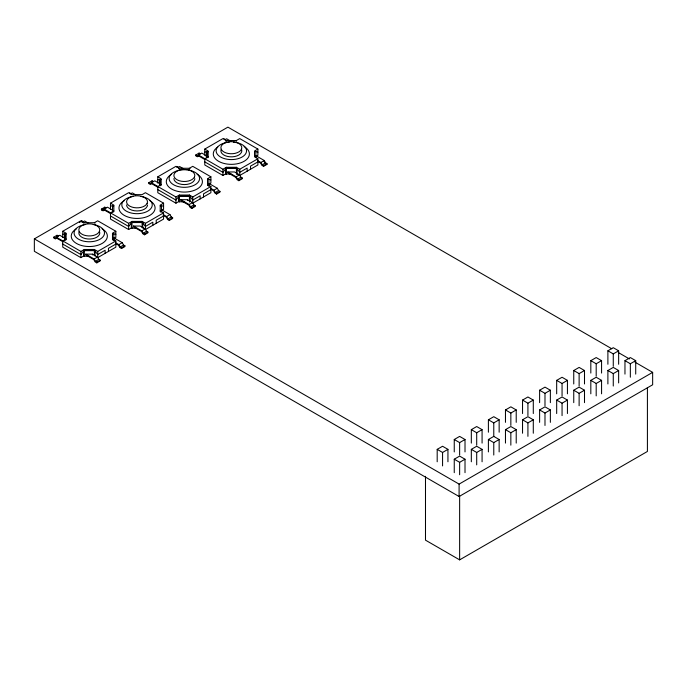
<?xml version="1.0" encoding="UTF-8"?>
<svg xmlns="http://www.w3.org/2000/svg" width="687" height="687" viewBox="0 0 687 687"><rect width="100%" height="100%" fill="white"/><g stroke="black" fill="none" stroke-linecap="round" stroke-linejoin="round"><path stroke-width="1.03" d="M66.115 233.975L64.801 233.958L64.767 239.797L65.437 240.184M113.844 205.877L112.531 205.86L112.496 211.699L113.175 212.085L113.844 211.699L113.844 205.104L110.487 203.163L110.487 209.372M161.162 179.522L159.848 179.505L159.813 185.344L160.492 185.73M206.813 157.606L206.847 151.767L208.152 151.793M99.4 231.459L98.353 232.919A10.451 6.037 0 0 1 80.731 233.365A10.451 6.037 0 0 1 87.481 223.953A10.451 6.037 0 0 1 99.4 231.459A10.451 6.037 0 0 1 99.4 234.568L98.353 236.019A10.451 6.037 0 0 1 85.3 238.578A10.451 6.037 0 0 1 79.203 231.442M634.994 362.161L652.65 372.363L652.65 384.772L459.096 496.521L34.35 251.296L34.35 238.878L227.904 127.138L611.756 348.747M110.487 203.163L128.632 192.686L131.99 194.627L142.072 194.627L145.429 192.686L163.575 203.163L163.575 209.372L161.788 210.411M206.589 156.318L204.795 155.279L204.795 149.07L222.94 138.594L226.306 140.534L236.38 140.534L239.746 138.594L257.891 149.07L257.891 155.279L256.096 156.318M62.749 237.47L62.749 231.261L80.894 220.785L84.261 222.725L94.342 222.725L97.7 220.785L115.845 231.261L115.845 237.47L114.051 238.501M104.785 209.887L103.11 210.857L101.427 209.887L101.427 209.106L104.785 207.165L106.133 207.946M157.795 183.017L157.795 176.808L175.949 166.331L179.307 168.272L189.389 168.272L192.746 166.331L210.892 176.808L210.892 183.017L209.097 184.047M199.101 155.794L197.418 156.765L195.735 155.794L195.735 155.013L199.101 153.072L200.441 153.854M57.055 237.977L55.372 238.947L53.698 237.977L53.698 237.204L57.055 235.263L58.395 236.036M79.383 222.433L81.908 220.974L83.247 221.755M101.427 209.887L103.11 208.917M158.036 187.345L151.767 183.721L150.419 184.494L148.744 183.523L148.744 182.751L152.102 180.81L153.45 181.583M130.642 193.854L132.325 192.884L135.683 194.825M224.958 139.762L226.641 138.791L230.841 141.213M82.071 222.433L84.595 220.974L87.953 222.914M177.959 167.491L179.642 166.52L183 168.461M83.582 223.112L84.261 222.725M178.637 168.659L179.307 168.272L179.307 169.045M136.035 228.376L131.32 227.998L128.632 229.552L110.487 219.076L110.487 212.867L113.844 210.926M231.356 174.283L225.628 173.905L222.94 175.46L204.795 164.983L204.795 158.774L208.152 156.834M66.115 239.016L62.749 240.957L62.749 247.165L80.894 257.642L83.582 256.088L89.31 256.466M184.365 202.021L178.637 201.635L175.949 203.189L157.795 192.712L157.795 186.503L161.162 184.563M110.487 212.867L128.632 223.344L131.99 221.403L142.106 221.386L145.464 223.318L163.575 212.867L163.575 219.076L145.464 229.527L145.464 223.318M163.575 203.163L160.217 205.104L160.217 211.699L160.887 212.085L161.557 211.699L161.557 205.877L160.217 205.877M204.795 158.774L222.94 169.251L226.306 167.31L236.414 167.293L239.772 169.234L257.891 158.774L257.891 164.983L239.772 175.443L239.772 169.234M257.891 149.07L254.525 151.011L254.525 156.834L257.891 158.774M80.894 257.642L80.894 251.433L84.261 249.493L94.368 249.475L97.734 251.416L115.845 240.957L115.845 247.165L97.734 257.625L97.734 251.416M115.845 231.261L112.488 233.194L112.488 239.797M152.84 225.267L152.84 222.167L145.464 226.427L142.106 222.159L131.99 222.176L128.632 226.444L110.487 215.967M157.795 186.503L175.949 196.98L179.307 195.039L189.414 195.022L192.781 196.963L210.892 186.503L210.892 192.712L192.781 203.172L192.781 196.963M210.892 176.808L207.534 178.749L207.534 185.344M247.148 171.183L247.148 168.075L239.772 172.334L236.414 168.066L226.306 168.083L222.94 172.351L204.795 161.874M254.525 151.793L255.203 151.398L257.891 152.179M105.111 253.366L105.111 250.257L97.734 254.516L94.368 250.248L84.261 250.274L80.894 254.542L62.749 244.065M112.488 233.975L113.157 233.589L115.845 234.361M200.157 198.912L200.157 195.812L192.781 200.072L189.414 195.804L179.307 195.821L175.949 200.089L157.795 189.612M207.534 179.522L208.204 179.135L210.892 179.908M131.32 227.998L131.32 222.562L142.776 222.545L142.776 227.981L144.571 229.011M225.628 173.905L225.628 168.47L237.084 168.452L237.084 173.888L238.878 174.919M83.582 256.088L83.582 250.661L95.046 250.643L95.046 256.071M113.157 240.184L113.827 239.797M178.637 201.635L178.637 196.207L190.093 196.19L190.093 201.617M208.204 185.73L208.874 185.344M163.575 215.967L156.198 220.226L156.198 223.335M236.414 174.275L237.084 173.888M257.891 161.874L250.515 166.134L250.515 169.242M115.845 244.065L108.469 248.325L108.469 251.425M210.892 189.612L203.515 193.871L203.515 196.971M133.458 226.049L141.857 230.901L145.215 228.96L146.563 231.287L147.903 232.06L147.903 232.841L144.545 234.782L142.862 233.812L141.522 231.476L133.458 226.822L133.458 226.049L140.174 226.049L145.215 228.96M163.24 214.61L166.597 216.551L169.964 214.61L171.303 216.937L172.652 217.71L172.652 218.492L169.285 220.433L167.611 219.462L166.263 217.135L163.128 215.323M257.556 160.518L260.914 162.458L264.272 160.518L265.62 162.845L266.96 163.626L266.96 164.399L263.602 166.34L261.919 165.369L260.579 163.042L257.445 161.23M115.51 242.7L118.868 244.641L122.226 242.7L123.574 245.036L124.914 245.809L124.914 246.581L121.556 248.522L119.873 247.552L118.533 245.225L115.399 243.413M227.766 171.956L236.165 176.808L239.531 174.867L240.871 177.194L242.219 177.967L242.219 178.749L238.861 180.69L237.178 179.719L235.83 177.392L227.766 172.729L227.766 171.956L234.49 171.956L239.531 174.867M85.72 254.138L94.128 258.99L97.485 257.05L98.825 259.377L100.173 260.158L100.173 260.931L96.815 262.872L95.132 261.902L93.784 259.574L85.72 254.92L85.72 254.138L92.444 254.138L97.485 257.05M180.775 199.685L189.174 204.537L192.532 202.596L193.88 204.924L195.22 205.705L195.22 206.478L191.862 208.419L190.179 207.448L188.839 205.121L180.775 200.467L180.775 199.685L187.491 199.685L192.532 202.596M210.557 188.255L213.915 190.196L217.281 188.255L218.621 190.582L219.969 191.355L219.969 192.128L216.603 194.069L214.928 193.099L213.58 190.771L210.445 188.959M141.857 230.901L143.197 233.228L146.563 231.287M166.597 216.551L167.946 218.878L171.303 216.937M236.165 176.808L237.513 179.135L240.871 177.194M260.914 162.458L262.254 164.786L265.62 162.845M94.128 258.99L95.467 261.318L98.825 259.377M118.868 244.641L120.216 246.977L123.574 245.036M189.174 204.537L190.514 206.864L193.88 204.924M213.915 190.196L215.263 192.523L218.621 190.582M167.946 218.878L169.285 219.651L172.652 217.71M143.197 233.228L144.545 234.001L147.903 232.06M262.254 164.786L263.602 165.567L266.96 163.626M120.216 246.977L121.556 247.749L124.914 245.809M237.513 179.135L238.861 179.908L242.219 177.967M95.467 261.318L96.815 262.099L100.173 260.158M190.514 206.864L191.862 207.646L195.22 205.705M215.263 192.523L216.603 193.296L219.969 191.355M437.19 461.776L437.19 449.358L442.565 446.258L447.941 449.358L447.941 461.776M454.253 451.917L454.253 439.5L459.637 436.4L465.013 439.5L465.013 451.917M471.325 443.098L471.325 429.65L476.701 426.541L482.076 429.65L482.076 443.098M488.397 432.209L488.397 419.791L493.773 416.691L499.148 419.791L499.148 432.209M505.469 422.35L505.469 409.933L510.845 406.833L516.22 409.933L516.22 422.35M522.541 413.531L522.541 400.083L527.917 396.974L533.292 400.083L533.292 413.531M539.613 402.642L539.613 390.225L544.989 387.125L550.364 390.225L550.364 402.642M556.676 393.823L556.676 380.366L562.06 377.266L567.436 380.366L567.436 393.823M573.748 383.964L573.748 370.516L579.124 367.408L584.5 370.516L584.5 383.964M590.82 373.075L590.82 360.658L596.196 357.558L601.572 360.658L601.572 373.075M607.892 364.256L607.892 350.799L613.268 347.699L618.644 350.799L618.644 364.256M437.19 449.358L442.565 452.458L447.941 449.358M454.253 439.5L459.637 442.608L465.013 439.5M471.325 429.65L476.701 432.75L482.076 429.65M488.397 419.791L493.773 422.891L499.148 419.791M505.469 409.933L510.845 413.042L516.22 409.933M522.541 400.083L527.917 403.183L533.292 400.083M539.613 390.225L544.989 393.325L550.364 390.225M556.676 380.366L562.06 383.475L567.436 380.366M573.748 370.516L579.124 373.616L584.5 370.516M590.82 360.658L596.196 363.758L601.572 360.658M607.892 350.799L613.268 353.908L618.644 350.799M454.253 472.665L454.253 459.217L459.637 456.108L465.013 459.217L465.013 472.665M471.325 461.776L471.325 449.358L476.701 446.258L482.076 449.358L482.076 461.776M488.397 451.917L488.397 439.5L493.773 436.4L499.148 439.5L499.148 451.917M505.469 443.098L505.469 429.65L510.845 426.541L516.22 429.65L516.22 443.098M522.541 433.239L522.541 419.791L527.917 416.691L533.292 419.791L533.292 433.239M539.613 422.35L539.613 409.933L544.989 406.833L550.364 409.933L550.364 422.35M556.676 413.531L556.676 400.083L562.06 396.974L567.436 400.083L567.436 413.531M573.748 402.642L573.748 390.225L579.124 387.125L584.5 390.225L584.5 402.642M590.82 393.823L590.82 380.366L596.196 377.266L601.572 380.366L601.572 393.823M607.892 383.964L607.892 370.516L613.268 367.408L618.644 370.516L618.644 382.934M624.964 374.106L624.964 360.658L630.34 357.558L635.715 360.658L635.715 374.106M454.253 459.217L459.637 462.317L465.013 459.217M471.325 449.358L476.701 452.458L482.076 449.358M488.397 439.5L493.773 442.608L499.148 439.5M505.469 429.65L510.845 432.75L516.22 429.65M522.541 419.791L527.917 422.891L533.292 419.791M539.613 409.933L544.989 413.042L550.364 409.933M556.676 400.083L562.06 403.183L567.436 400.083M573.748 390.225L579.124 393.325L584.5 390.225M590.82 380.366L596.196 383.475L601.572 380.366M607.892 370.516L613.268 373.616L618.644 370.516M624.964 360.658L630.34 363.758L635.715 360.658M34.35 238.878L459.096 484.103L652.65 372.363M425.493 476.323L425.493 540.154L459.637 559.862L647.412 451.453L647.412 387.623M204.795 152.179L207.483 151.398M157.795 179.908L160.492 179.135M110.487 206.272L113.175 205.49M62.749 234.361L65.437 233.589M160.887 205.49L163.575 206.272M618.266 352.508L629.412 358.94M255.203 151.398L255.873 151.793L255.873 157.606M255.873 155.666L264.272 160.518M223.953 138.791L225.293 139.564M266.96 164.399L265.285 163.429L263.937 161.101M204.795 149.07L208.152 151.011L208.152 157.606M206.83 155.983L201.789 153.072L197.083 155.794L195.735 155.013M198.423 155.013L205.147 158.895M198.766 155.983L205.035 159.607M190.059 168.659L189.389 168.272L189.389 169.045M208.204 179.135L208.874 179.522L208.874 186.314M208.874 183.403L217.281 188.255M178.294 167.302L176.954 166.52L176.954 167.302M207.534 184.563L210.892 186.503M157.795 176.808L161.162 178.749L161.162 185.344M159.831 183.721L154.79 180.81L150.084 183.523L148.744 182.751M151.432 182.751L158.147 186.632M161.557 209.758L169.964 214.61M130.985 193.657L129.637 192.884L129.637 193.657M160.217 210.926L163.575 212.867M112.513 210.076L107.473 207.165L102.767 209.887L101.427 209.106M104.115 209.106L110.839 212.987M104.45 210.076L110.727 213.7M94.342 222.725L95.012 223.112M113.157 233.589L113.827 233.975L113.827 240.768M113.827 237.857L122.226 242.7M112.488 239.016L115.845 240.957M62.749 231.261L66.115 233.194L66.115 239.797M56.386 237.204L80.894 251.433M56.72 238.174L62.989 241.79M53.698 237.204L55.037 237.977L59.743 235.263L64.784 238.174L64.784 240.115M630.34 363.758L630.34 377.215M613.268 353.908L613.268 366.326M613.268 373.616L613.268 386.034M596.196 363.758L596.196 376.175M596.196 383.475L596.196 395.892M579.124 373.616L579.124 386.034M579.124 393.325L579.124 405.742M562.06 383.475L562.06 395.892M562.06 403.183L562.06 415.601M544.989 393.325L544.989 405.742M544.989 413.042L544.989 425.459M527.917 403.183L527.917 415.601M527.917 422.891L527.917 436.348M510.845 413.042L510.845 425.459M510.845 432.75L510.845 445.167M493.773 422.891L493.773 436.348M493.773 442.608L493.773 455.026M476.701 432.75L476.701 445.167M476.701 452.458L476.701 464.876M459.637 442.608L459.637 455.026M459.637 462.317L459.637 474.734M459.637 496.031L459.637 559.862M459.096 484.103L459.096 496.521M442.565 452.458L442.565 465.915M263.602 165.567L263.602 166.34M238.861 179.908L238.861 180.69M236.414 167.293L236.414 168.066M236.414 168.839L236.414 173.373M236.38 140.534L236.38 141.316M226.306 167.31L226.306 168.083M226.306 168.865L226.306 174.292M222.94 169.251L222.94 175.46M216.603 193.296L216.603 194.069M206.847 151.767L206.83 157.924M199.101 153.072L199.101 153.854M191.862 207.646L191.862 208.419M189.414 195.022L189.414 195.804M189.414 196.576L189.414 202.004M187.491 199.685L187.491 200.467M179.307 195.039L179.307 195.821M179.307 196.594L179.307 202.03M175.949 196.98L175.949 203.189M169.285 219.651L169.285 220.433M159.848 179.505L159.831 185.662M152.102 180.81L152.102 181.583M144.545 234.001L144.545 234.782M142.106 221.386L142.106 222.159M142.106 222.932L142.106 227.457M131.99 221.403L131.99 222.176M131.99 222.949L131.99 228.385M128.632 223.344L128.632 229.552M121.556 247.749L121.556 248.522M112.531 205.86L112.513 212.017M104.785 207.165L104.785 207.946M96.815 262.099L96.815 262.872M94.368 249.475L94.368 250.248M94.368 251.03L94.368 255.555M92.444 254.138L92.444 254.92M84.261 249.493L84.261 250.274M84.261 251.047L84.261 256.483M81.908 220.974L81.908 221.755M64.801 233.958L64.801 238.483M57.055 235.263L57.055 236.036M102.071 228.737A18.06 10.425 0 0 1 102.071 243.481A18.06 10.425 0 0 1 76.532 243.481A18.06 10.425 0 0 1 76.532 228.737M93.234 224.52A15.208 8.776 0 0 1 101.753 238.037A15.208 8.776 0 0 1 76.841 238.037A15.208 8.776 0 0 1 85.36 224.52M147.482 204.906A10.451 6.037 0 0 1 147.13 206.469L146.082 207.929A10.451 6.037 0 0 1 134.326 210.737A10.451 6.037 0 0 1 126.58 204.906M149.8 200.638A18.06 10.425 0 0 1 149.8 215.383A18.06 10.425 0 0 1 124.261 215.383A18.06 10.425 0 0 1 124.261 200.638M140.964 196.43A15.208 8.776 0 0 1 149.491 209.947A15.208 8.776 0 0 1 124.57 209.947A15.208 8.776 0 0 1 133.098 196.43M194.799 178.551A10.451 6.037 0 0 1 194.447 180.114L193.399 181.566A10.451 6.037 0 0 1 181.643 184.382A10.451 6.037 0 0 1 173.888 178.551M197.117 174.283A18.06 10.425 0 0 1 197.117 189.028A18.06 10.425 0 0 1 171.578 189.028A18.06 10.425 0 0 1 171.578 174.283M188.281 170.067A15.208 8.776 0 0 1 196.8 183.584A15.208 8.776 0 0 1 171.887 183.584A15.208 8.776 0 0 1 180.406 170.067M181.377 169.938A15.208 8.776 0 0 1 187.319 169.938M221.24 149.259A10.451 6.037 0 0 0 227.345 156.396A10.451 6.037 0 0 0 240.398 153.836L241.438 152.377A10.451 6.037 0 0 0 241.438 149.259M244.108 146.554A18.06 10.425 0 0 1 244.383 161.136A18.06 10.425 0 0 1 219.136 161.608A18.06 10.425 0 0 1 217.77 147.044M233.331 142.115A15.208 8.776 0 0 1 244.168 155.537A15.208 8.776 0 0 1 218.518 155.537A15.208 8.776 0 0 1 229.355 142.115M147.13 203.369L146.082 204.82A10.451 6.037 0 0 1 128.469 205.267A10.451 6.037 0 0 1 135.219 195.864A10.451 6.037 0 0 1 147.13 203.369M194.447 177.006L193.399 178.465A10.451 6.037 0 0 1 175.786 178.912A10.451 6.037 0 0 1 182.527 169.5A10.451 6.037 0 0 1 194.447 177.006M241.438 149.277L240.398 150.736A10.451 6.037 0 0 1 222.777 151.174A10.451 6.037 0 0 1 229.527 141.771A10.451 6.037 0 0 1 241.438 149.277M226.306 140.534L225.628 140.921L226.306 141.316L226.306 140.534"/></g></svg>
